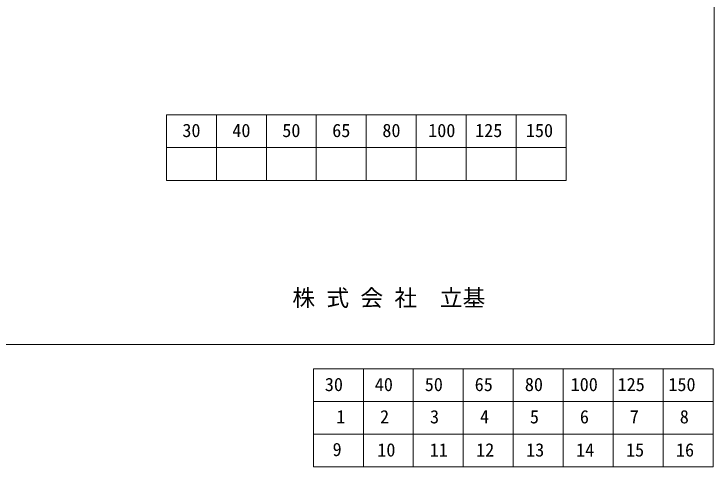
# Model space of a CAD drawing. Units: millimetres, scale not verified. Extents: x -6420 to 6420, y -3029 to 3030.
# Drawn here: x 4365 to 6420, y -3029 to -1700 of the extents above; entities that cross this region are included whole.
import ezdxf
from ezdxf.enums import TextEntityAlignment as Align

# ---------------------------------------------------------------- set-up
doc = ezdxf.new("R2010")
doc.units = ezdxf.units.MM
doc.header["$LTSCALE"] = 20
for name, color, linetype, lineweight in [('0-2_waku', 7, 'Continuous', 18), ('0-D_文字１', 7, 'Continuous', 18), ('1-4_文字２', 7, 'Continuous', 5)]:
    doc.layers.add(name, color=color, linetype=linetype, lineweight=lineweight)
doc.styles.add('ＭＳ ゴシック', font='')
doc.styles.get('ＭＳ ゴシック').set_extended_font_data('MS Gothic')

msp = doc.modelspace()

# ---------------------------------------------------------------- linework, layer by layer
at = {"layer": '0-2_waku'}
for p, q in [((6420, 3029.6), (6420, -2670.4)), ((6420, 3029.6), (6420, -2670.4)), ((6420, 2673.35), (6420, -2670.4)), ((4812.44, -1996.4), (4812.44, -2188.4)), ((4812.44, -1996.4), (4812.44, -2188.4)), ((4812.44, -1996.4), (4812.44, -2188.4)), ((4812.44, -1996.4), (4812.44, -2188.4)), ((4812.44, -1996.4), (5985.77, -1996.4)), ((4959.1, -1996.4), (4959.1, -2188.4)), ((5105.77, -1996.4), (5105.77, -2188.4)), ((5105.77, -1996.4), (5105.77, -2188.4)), ((5252.44, -1996.4), (5252.44, -2188.4)), ((5399.1, -1996.4), (5399.1, -2188.4)), ((5545.77, -1996.4), (5545.77, -2188.4)), ((5692.44, -1996.4), (5692.44, -2188.4)), ((5839.1, -1996.4), (5839.1, -2188.4)), ((5985.77, -1996.4), (5985.77, -2188.4)), ((4812.44, -2092.4), (5985.77, -2092.4)), ((4812.44, -2188.4), (5985.77, -2188.4)), ((-1740, -2670.4), (6420, -2670.4))]:
    msp.add_line(p, q, dxfattribs=at)
msp.add_lwpolyline([(-1740, 3029.6), (6420, 3029.6), (6420, -2670.4)], dxfattribs=at)
at = {"layer": '1-4_文字２'}
for p, q in [((5243.88, -2741.42), (5243.88, -2933.42)), ((5243.88, -2741.42), (5243.88, -2933.42)), ((5243.88, -2741.42), (5243.88, -2933.42)), ((5243.88, -2741.42), (5243.88, -2933.42)), ((5243.88, -2741.42), (6417.22, -2741.42)), ((5243.88, -2741.42), (5243.88, -2933.42)), ((5243.88, -2741.42), (5243.88, -2933.42)), ((5243.88, -2741.42), (5243.88, -2933.42)), ((5243.88, -2741.42), (5243.88, -2933.42)), ((5243.88, -2741.42), (6417.22, -2741.42)), ((5390.55, -2741.42), (5390.55, -2933.42)), ((5390.55, -2741.42), (5390.55, -2933.42)), ((5537.22, -2741.42), (5537.22, -2933.42)), ((5537.22, -2741.42), (5537.22, -2933.42)), ((5537.22, -2741.42), (5537.22, -2933.42)), ((5537.22, -2741.42), (5537.22, -2933.42)), ((5683.88, -2741.42), (5683.88, -2933.42)), ((5683.88, -2741.42), (5683.88, -2933.42)), ((5830.55, -2741.42), (5830.55, -2933.42)), ((5830.55, -2741.42), (5830.55, -2933.42)), ((5977.22, -2741.42), (5977.22, -2933.42)), ((5977.22, -2741.42), (5977.22, -2933.42)), ((6123.88, -2741.42), (6123.88, -2933.42)), ((6123.88, -2741.42), (6123.88, -2933.42)), ((6270.55, -2741.42), (6270.55, -2933.42)), ((6270.55, -2741.42), (6270.55, -2933.42)), ((6417.22, -2741.42), (6417.22, -2933.42)), ((6417.22, -2741.42), (6417.22, -2933.42)), ((5243.88, -2837.42), (6417.22, -2837.42)), ((5243.88, -2837.42), (6417.22, -2837.42)), ((5243.88, -2933.42), (6417.22, -2933.42)), ((5243.88, -2933.42), (6417.22, -2933.42)), ((5243.88, -2933.42), (5243.88, -3029.42)), ((5243.88, -2933.42), (5243.88, -3029.42)), ((5243.88, -2933.42), (5243.88, -3029.42)), ((5243.88, -2933.42), (5243.88, -3029.42)), ((5243.88, -2933.42), (6417.22, -2933.42)), ((5243.88, -2933.42), (5243.88, -3029.42)), ((5243.88, -2933.42), (5243.88, -3029.42)), ((5243.88, -2933.42), (5243.88, -3029.42)), ((5243.88, -2933.42), (5243.88, -3029.42)), ((5243.88, -2933.42), (6417.22, -2933.42)), ((5390.55, -2933.42), (5390.55, -3029.42)), ((5390.55, -2933.42), (5390.55, -3029.42)), ((5537.22, -2933.42), (5537.22, -3029.42)), ((5537.22, -2933.42), (5537.22, -3029.42)), ((5537.22, -2933.42), (5537.22, -3029.42)), ((5537.22, -2933.42), (5537.22, -3029.42)), ((5683.88, -2933.42), (5683.88, -3029.42)), ((5683.88, -2933.42), (5683.88, -3029.42)), ((5830.55, -2933.42), (5830.55, -3029.42)), ((5830.55, -2933.42), (5830.55, -3029.42)), ((5977.22, -2933.42), (5977.22, -3029.42)), ((5977.22, -2933.42), (5977.22, -3029.42)), ((6123.88, -2933.42), (6123.88, -3029.42)), ((6123.88, -2933.42), (6123.88, -3029.42)), ((6270.55, -2933.42), (6270.55, -3029.42)), ((6270.55, -2933.42), (6270.55, -3029.42)), ((6417.22, -2933.42), (6417.22, -3029.42)), ((6417.22, -2933.42), (6417.22, -3029.42)), ((5243.88, -3029.42), (6417.22, -3029.42)), ((5243.88, -3029.42), (6417.22, -3029.42))]:
    msp.add_line(p, q, dxfattribs=at)

# ---------------------------------------------------------------- texts
at = {"layer": '0-D_文字１', "style": 'ＭＳ ゴシック'}
for s, height, p in [('30', 39.1, (4859.12, -2073.12)), ('40', 39.1, (5005.79, -2073.12)), ('50', 39.1, (5152.46, -2073.12)), ('65', 39.1, (5299.12, -2073.12)), ('80', 39.1, (5446.34, -2073.12)), ('100', 39.1, (5580.83, -2073.12)), ('125', 39.1, (5718.68, -2073.12)), ('150', 39.1, (5867.7, -2073.12)), (' 株 式 会 社\u3000立基', 48.88, (5148.71, -2572.21))]:
    msp.add_text(s, height=height, dxfattribs=at).set_placement(p, align=Align.BOTTOM_LEFT)
at = {"layer": '1-4_文字２', "style": 'ＭＳ ゴシック'}
for s, p in [('30', (5277.42, -2818.51)), ('30', (5277.42, -2818.51)), ('40', (5424.09, -2818.51)), ('40', (5424.09, -2818.51)), ('50', (5570.75, -2818.51)), ('50', (5570.75, -2818.51)), ('65', (5717.42, -2818.51)), ('65', (5717.42, -2818.51)), ('80', (5864.63, -2818.51)), ('80', (5864.63, -2818.51)), ('100', (5999.13, -2818.51)), ('100', (5999.13, -2818.51)), ('125', (6136.98, -2818.51)), ('125', (6136.98, -2818.51)), ('150', (6286, -2818.51)), ('150', (6286, -2818.51)), ('1', (5310.95, -2913.22)), ('2', (5439.53, -2913.22)), ('3', (5586.2, -2913.22)), ('4', (5732.86, -2913.22)), ('5', (5879.53, -2913.22)), ('6', (6026.2, -2913.22)), ('7', (6172.86, -2913.22)), ('8', (6319.53, -2913.22)), ('9', (5300.19, -3009.22)), ('10', (5431.41, -3010.51)), ('11', (5585.41, -3010.51)), ('12', (5721.69, -3010.51)), ('13', (5868.35, -3010.51)), ('14', (6015.02, -3010.51)), ('15', (6161.69, -3010.51)), ('16', (6308.35, -3010.51))]:
    msp.add_text(s, height=39.1, dxfattribs=at).set_placement(p, align=Align.BOTTOM_LEFT)

doc.saveas('drawing.dxf')
